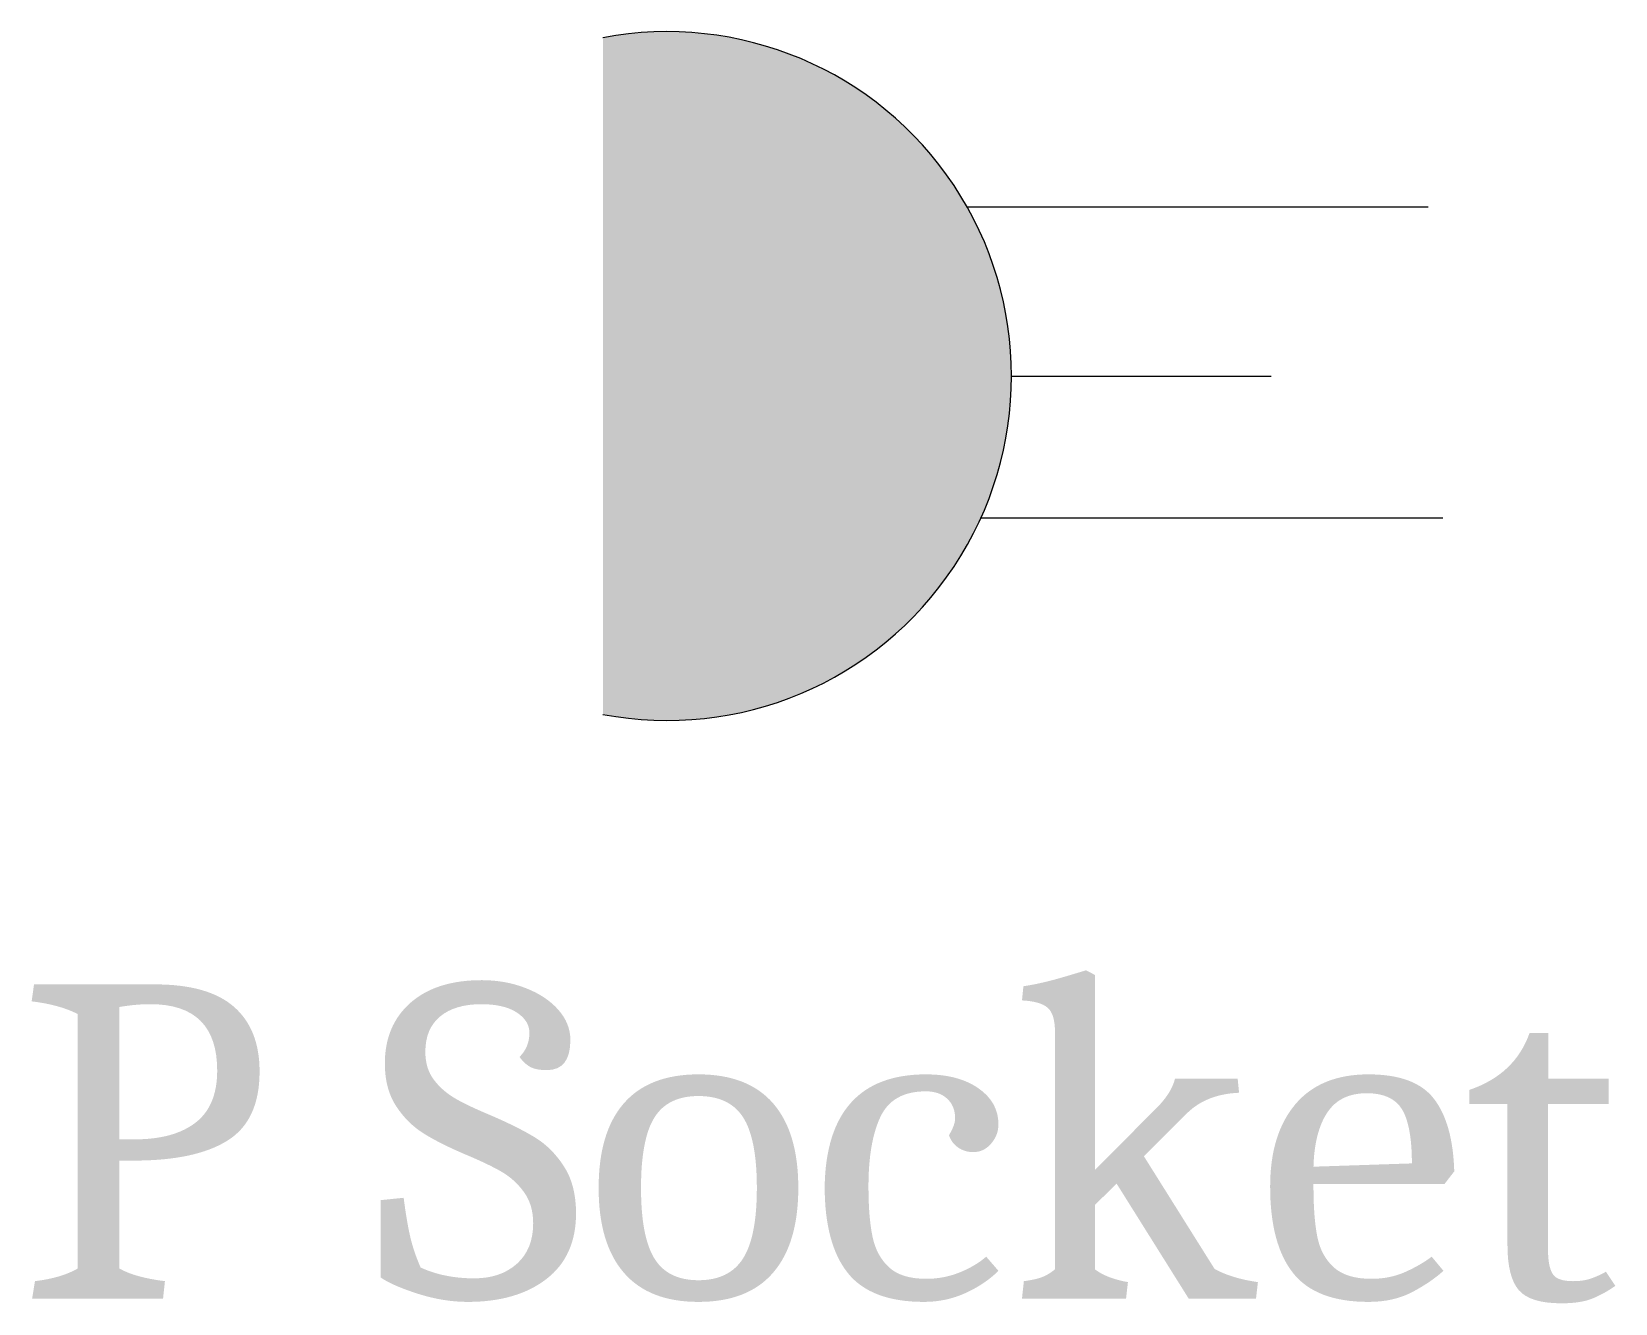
# Model space of a CAD drawing. Header units: inches. Extents: x 87.8 to 157.5, y 52.2 to 108.1.
import ezdxf

# ---------------------------------------------------------------- set-up
doc = ezdxf.new("R2010")
doc.units = ezdxf.units.IN
doc.header["$MEASUREMENT"] = 0
doc.layers.add('Electrical Loads and  Legend Sheet', color=6, linetype='Continuous', lineweight=25)
doc.styles.get("Standard").update_dxf_attribs({"font": 'Cambria.ttf'})

msp = doc.modelspace()

# ---------------------------------------------------------------- hatches: boundary and pattern name
at = {"layer": 'Electrical Loads and  Legend Sheet', "linetype": 'Continuous', "lineweight": 15}
h = msp.add_hatch(color=6, dxfattribs=at)
h.dxf.hatch_style = 1
h.paths.add_polyline_path([(112.951, 78.052, 1.207935), (112.951, 107.787)])

# ---------------------------------------------------------------- linework, layer by layer
at = {"layer": 'Electrical Loads and  Legend Sheet', "color": 6, "linetype": 'Continuous', "lineweight": 15}
for p, q in [((149.225, 100.348), (128.962, 100.348)), ((130.91, 92.92), (142.321, 92.92)), ((149.875, 86.679), (129.564, 86.679))]:
    msp.add_line(p, q, dxfattribs=at)
msp.add_arc((115.777, 92.92), 15.134, 259.23995, 100.76005, dxfattribs=at)

# ---------------------------------------------------------------- texts
at = {"color": 6}
msp.add_text('P Socket', height=13.8067, dxfattribs=at).set_placement((87.219, 52.384))

doc.saveas('drawing.dxf')
